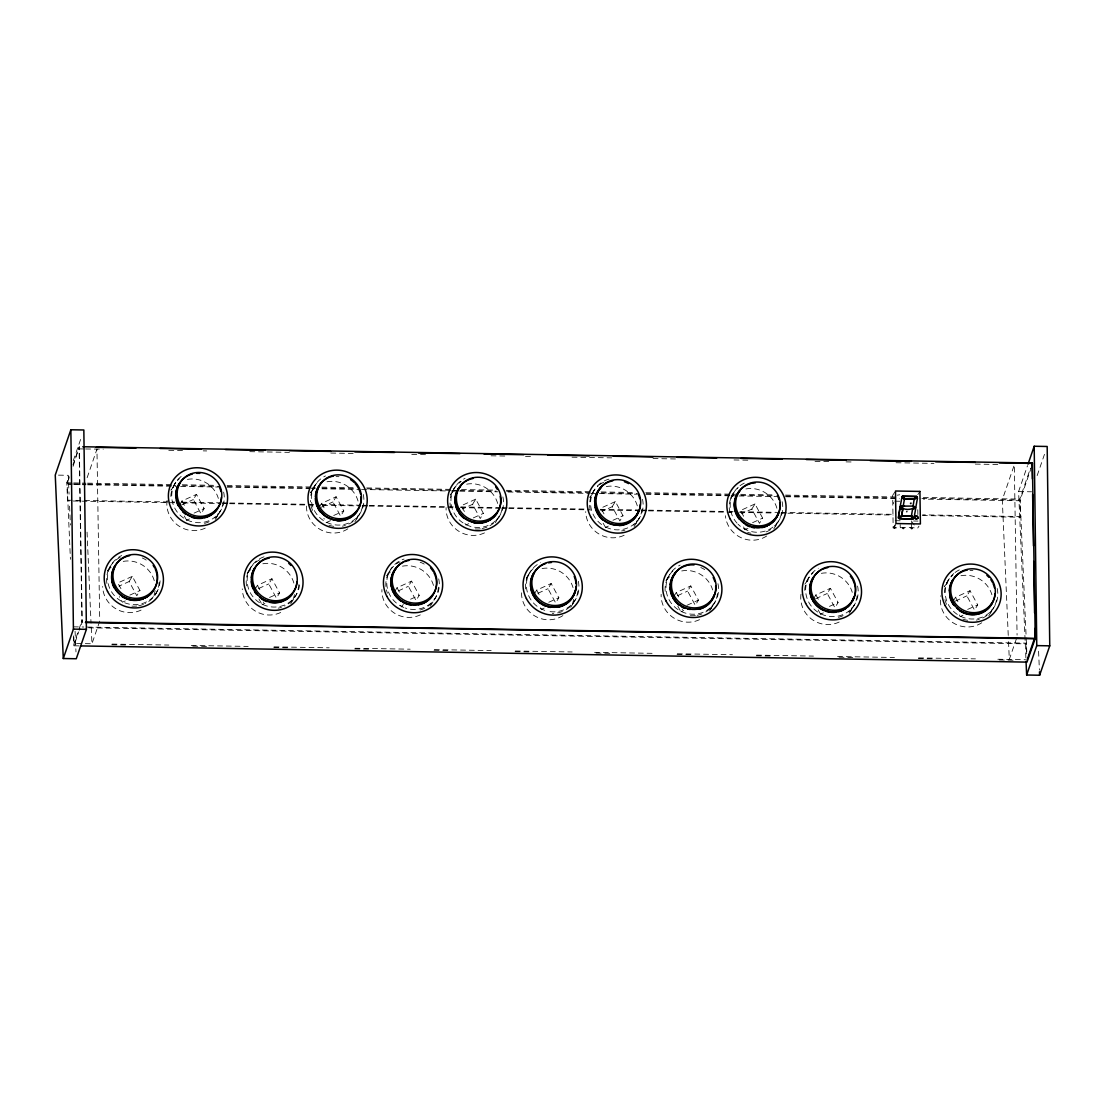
<?xml version="1.0" encoding="UTF-8"?>
<svg xmlns="http://www.w3.org/2000/svg" width="1105" height="1105" viewBox="0 0 1105 1105"><rect width="100%" height="100%" fill="white"/><g stroke="black" fill="none" stroke-linecap="round" stroke-linejoin="round"><path stroke-width="0.75" stroke-dasharray="5 3.75" d="M73.248 460.744L81.618 436.461M174.438 502.747L67.585 500.924L66.783 482.788L69.021 476.296M72.93 464.943L79.339 446.682L82.226 622.046L79.284 630.251M69.284 477.401L66.866 484.446L72.032 484.543M73.11 466.31L79.077 447.097L81.963 622.46L81.894 620.817L73.855 644.146L79.035 644.229M67.585 500.924L67.833 500.206L174.673 502.043M87.129 477.705L96.95 449.183L99.712 619.394M79.104 645.886L73.938 645.803L78.759 631.798M99.74 621.12L91.95 643.745L91.121 624.85M1025.882 657.876L1018.589 491.573L1027.512 465.675M922.385 515.552L1020.619 517.237L1019.818 499.101L1030.44 468.271M1031.6 466.766L1019.901 500.758L923.379 499.115M1020.619 517.237L1020.868 516.518L922.634 514.833M1037.153 475.606L1045.51 451.337M1016.531 638.441L1009.307 659.436L1008.326 637.115M1026.6 653.815L1026.407 643.138L85.444 627.032M895.285 525.234L894.125 528.494L896.583 525.994M895.133 528.245L894.843 527.237L893.835 527.486M903.517 528.383C900.727 524.571 903.241 532.928 904.967 526.132M911.887 528.522C909.097 524.709 911.625 533.066 913.352 526.284M107.544 570.884L111.633 564.227M175.819 482.236L170.944 490.192A26.548 25.567 31.5 0 1 175.35 485.164M129.133 581.534L132.31 576.354L139.976 590.567L136.799 595.747L129.133 581.534L118.967 586.161M179.59 504.861L181.966 500.979L196.497 494.377L204.163 508.59L200.986 513.756L193.32 499.543L196.497 494.377M184.273 515.994L186.621 520.206L188.209 517.623M155.045 594.987L155.985 593.454M215.282 519.405L220.157 511.463M247.175 573.274L249.537 569.434M250.324 568.15L251.263 566.616M315.436 484.639L310.56 492.581A26.548 25.567 31.5 0 1 314.98 487.554M255.02 589.227L257.41 585.36L271.927 578.744L279.606 592.957L276.43 598.137L268.764 583.923L271.927 578.744M319.207 507.25L321.596 503.369L336.113 496.767L343.779 510.98L340.602 516.146L332.937 501.932L336.113 496.767M258.929 598.965L262.051 604.587L263.639 601.99M290.726 603.786L295.601 595.844M354.898 521.795L359.774 513.853M386.791 575.664L390.88 569.006M455.067 487.029L450.177 494.971A26.548 25.567 31.5 0 1 454.597 489.943M394.651 591.617L397.026 587.75L411.557 581.133L419.223 595.346L416.046 600.526L408.38 586.313L411.557 581.133M403.27 604.38L401.681 606.976L400.107 604.159M472.553 504.322L475.73 499.156L483.41 513.369L480.233 518.535L472.553 504.322L462.387 508.949M430.342 606.175L435.218 598.233M498.466 517.775L499.405 516.242M526.408 578.053L530.497 571.396M594.683 489.418L589.808 497.361A26.548 25.567 31.5 0 1 594.214 492.333M534.268 594.007L536.643 590.139L551.174 583.523L558.84 597.736L555.663 602.916L547.997 588.703L551.174 583.523M612.184 506.712L615.361 501.546L623.027 515.759L619.85 520.925L612.184 506.712L602.018 511.339M603.137 523.162L605.485 527.375L607.059 524.792M570.746 607.28L573.896 602.156M634.146 526.574L639.022 518.632M666.025 580.457L670.113 573.785M730.999 497.181L734.3 491.808M673.884 596.396L676.274 592.529L690.791 585.926L698.457 600.126L695.294 605.305L687.614 591.092L690.791 585.926M677.793 606.134L680.915 611.756L682.503 609.159M751.801 509.101L754.977 503.935L762.643 518.148L759.467 523.314L751.801 509.101L741.635 513.728M743.541 526.961L745.102 529.765L746.69 527.182M709.576 610.955L714.465 603.012M773.762 528.963L778.638 521.021M806.443 581.562L809.744 576.175M813.515 598.786L815.891 594.918L830.421 588.316L838.087 602.529L834.91 607.695L827.244 593.482L830.421 588.316M818.197 609.919L820.532 614.145L822.12 611.548M849.206 613.344L854.082 605.402M949.361 578.564L944.485 586.506A26.548 25.567 31.5 0 1 948.891 581.492M953.132 601.175L955.507 597.308L970.038 590.705L977.704 604.918L974.527 610.084L966.861 595.871L970.038 590.705M988.823 615.734L993.699 607.791M894.801 492.098L892.674 495.358L893.158 527.9L911.445 527.472L917.578 528.314L918.987 526.132M893.158 527.9L895.975 523.535M917.813 494.695L919.926 491.421M906.28 511.021L906.818 512.278L907.329 511.049M893.738 502.43L893.6 503.576M181.703 504.833L193.32 499.543M132.31 576.354L117.793 582.957L121.702 589.987M321.32 507.223L332.937 501.932M258.584 588.551L268.764 583.923M475.73 499.156L461.213 505.759L465.909 514.184M398.214 590.94L408.38 586.313M615.361 501.546L600.83 508.148L605.526 516.587M537.831 593.33L547.997 588.703M754.977 503.935L740.447 510.538L745.143 518.977M677.448 595.719L687.614 591.092M815.614 598.758L827.244 593.482M955.245 601.148L966.861 595.871M194.107 513.093L204.163 508.59M186.621 520.206L189.494 518.922M129.92 595.084L139.976 590.567M125.307 600.899L122.434 602.197L119.312 596.562M333.724 515.483L343.779 510.98M330.547 520.662L326.237 522.596L323.889 518.383M269.537 597.474L279.606 592.957M262.051 604.587L264.924 603.289M473.341 517.886L483.41 513.369M468.727 523.701L465.854 524.986L463.506 520.773M410.604 599.214L419.223 595.346M612.971 520.275L623.027 515.759M605.485 527.375L608.358 526.091M548.784 602.253L558.84 597.736M544.171 608.068L541.298 609.366L538.95 605.139M752.588 522.665L762.643 518.148M745.102 529.765L747.975 528.48M686.965 605.291L698.457 600.126M680.915 611.756L683.788 610.457M829.454 606.396L838.087 602.529M820.532 614.145L823.405 612.847M967.649 609.421L977.704 604.918M963.035 615.236L960.162 616.535L957.814 612.308M897.232 495.192L899.746 494.75M79.104 448.879L83.98 448.962M85.596 448.989L103.276 449.155M168.775 450.288L182.56 450.522M203.237 450.868L206.69 450.937M249.771 451.669L289.4 452.346M330.768 453.05L353.172 453.437M411.764 454.445L425.549 454.68M491.048 455.799L506.56 456.061M525.51 456.393L532.403 456.503M572.045 457.18L611.687 457.871M653.041 458.575L675.445 458.962M734.038 459.956L747.823 460.191M815.034 461.351L828.833 461.586M846.057 461.876L852.95 462.001M896.045 462.733L933.96 463.382M975.314 464.086L999.445 464.501M58.496 475.136L68.234 475.302L69.062 494.17M1018.589 491.573L1031.587 491.794M66.783 482.788L71.963 482.885M73.676 482.913L85.748 483.12M87.475 483.147L171.91 484.598M182.256 484.764L216.718 485.357M227.064 485.537L314.953 487.043M321.845 487.153L354.595 487.719M366.653 487.927L451.102 489.377M461.448 489.543L494.184 490.109M506.256 490.316L590.692 491.766M601.037 491.932L635.513 492.526M645.845 492.706L730.295 494.156M732.021 494.184L738.914 494.294M740.626 494.322L775.102 494.916M785.448 495.095L899.18 497.043M923.31 497.457L1019.818 499.101M72.281 483.824L67.101 483.741L70.416 559.296M73.593 483.852L86.066 484.059M87.792 484.087L175.681 485.592M182.574 485.717L218.762 486.338M227.381 486.476L310.104 487.899M311.831 487.927L315.27 487.982M322.163 488.106L354.912 488.659M366.971 488.866L451.42 490.316M453.147 490.344L458.313 490.427M460.039 490.468L496.228 491.076M506.573 491.255L591.009 492.706M601.355 492.885L637.544 493.507M646.163 493.645L730.612 495.095M740.958 495.275L775.42 495.855M785.766 496.035L899.498 497.982M921.902 498.369L1020.136 500.054L1026.849 653.11M73.759 484.57L85.817 484.777M87.544 484.805L178.886 486.366M180.598 486.393L218.514 487.043M227.133 487.195L309.856 488.603M311.582 488.631L315.022 488.7M321.928 488.811L359.843 489.46M361.556 489.487L449.459 490.993M451.172 491.021L458.064 491.145M459.791 491.173L497.706 491.822M508.051 492.001L589.048 493.382M590.774 493.41L597.667 493.534M599.393 493.562L637.309 494.211M645.914 494.363L730.364 495.8M732.09 495.841L737.256 495.924M738.983 495.952L776.898 496.601M785.517 496.753L899.263 498.7M894.898 501.173L899.843 501.256M181.565 502.153L221.207 502.83M222.934 502.858L228.1 502.955M229.826 502.982L314.276 504.433M321.168 504.543L360.81 505.22M362.523 505.247L367.703 505.344M369.415 505.372L453.865 506.822M460.757 506.933L500.399 507.609M502.126 507.637L507.292 507.734M509.018 507.761L588.288 509.115M600.36 509.322L639.988 509.999M641.715 510.027L646.881 510.123M648.607 510.151L727.891 511.505M729.604 511.532L733.057 511.601M739.949 511.712L779.591 512.389M781.304 512.416L893.337 514.336M183.043 502.899L220.959 503.549M222.685 503.576L227.851 503.659M229.578 503.687L315.754 505.165M322.646 505.289L360.562 505.938M362.288 505.966L367.454 506.049M369.18 506.076L453.616 507.527M460.509 507.651L500.151 508.328M501.877 508.355L507.043 508.438M508.77 508.466L589.766 509.861M600.112 510.04L639.754 510.717M641.466 510.745L646.646 510.828M648.359 510.855L732.808 512.306M739.701 512.43L774.177 513.01M781.069 513.134L786.235 513.217M787.962 513.245L893.089 515.054M895.188 520.69L900.133 520.773L900.23 527.278M911.445 527.472L911.349 520.966L917.951 521.077M73.372 626.825L83.718 627.005M88.649 627.806L1026.172 643.856M90.32 643.718L74.104 643.428L73.731 634.85M112.019 644.077L168.885 645.058M191.289 645.444L248.169 646.411M274.012 646.853L329.166 647.806M355.023 648.248L410.162 649.188M434.293 649.602L491.173 650.569M515.289 650.983L572.169 651.964M594.573 652.337L653.166 653.345M677.296 653.759L732.435 654.699M756.566 655.113L813.446 656.094M837.562 656.508L894.442 657.475M918.573 657.889L975.439 658.856M997.843 659.243L1025.523 659.726M111.771 644.795L125.556 645.03M192.781 646.176L206.566 646.411M273.778 647.571L287.562 647.806M354.774 648.953L368.559 649.188M434.044 650.306L449.555 650.583M515.054 651.701L530.552 651.964M596.051 653.083L609.836 653.317M677.047 654.478L690.832 654.713M756.317 655.831L771.829 656.094M839.04 657.24L852.839 657.475M918.324 658.608L933.836 658.87M999.321 659.989L1013.105 660.224M911.349 520.966L914.236 524.999M955.507 597.308L959.416 604.325M815.891 594.918L819.8 601.935M676.274 592.529L680.183 599.545M536.643 590.139L540.566 597.156M397.026 587.75L400.162 593.371M321.596 503.369L325.505 510.399M257.41 585.36L260.531 590.982M181.966 500.979L185.875 508.01M1038.576 651.232L1039.404 670.1M1008.243 635.403L1002.304 499.75L1014.307 464.887L1017.07 635.099M87.046 532.127L91.038 623.137M69.587 506.159L70.416 525.027M75.071 631.314L75.983 651.895M73.496 635.845L73.938 645.803M917.785 509.695L917.854 514.571M642.516 499.28A26.548 25.567 31.5 0 1 631.922 525.676A26.548 25.567 31.5 0 1 602.722 525.345M601.59 524.557A26.548 25.567 31.5 0 1 590.94 498.852A26.548 25.567 31.5 0 1 609.504 478.976M624.118 535.276A26.548 25.567 31.5 0 1 585.691 511.656M606.286 486.559A26.548 25.567 31.5 0 1 637.64 507.223M637.046 520.566A26.548 25.567 31.5 0 1 635.803 523.673M642.046 509.225A26.548 25.567 31.5 0 1 633.676 525.179M624.905 530.124A26.548 25.567 31.5 0 1 621.604 530.952M590.25 510.289A26.548 25.567 31.5 0 1 589.656 503.562M589.78 501.891A26.548 25.567 31.5 0 1 598.15 485.924M599.449 484.874A26.548 25.567 31.5 0 1 603.772 482.236M502.899 496.891A26.548 25.567 31.5 0 1 485.136 526.533A26.548 25.567 31.5 0 1 452.94 510.717A26.548 25.567 31.5 0 1 465.095 478.327M484.487 532.886A26.548 25.567 31.5 0 1 446.089 507.582M466.669 484.17A26.548 25.567 31.5 0 1 498.024 504.833M497.43 518.176A26.548 25.567 31.5 0 1 495.399 522.776M502.181 508.507A26.548 25.567 31.5 0 1 489.916 525.704M486.891 527.154A26.548 25.567 31.5 0 1 481.973 528.563M480.302 528.825A26.548 25.567 31.5 0 1 475.15 528.936M450.633 507.899A26.548 25.567 31.5 0 1 450.011 502.858M450.398 497.816A26.548 25.567 31.5 0 1 461.213 481.504M223.652 492.112A26.548 25.567 31.5 0 1 206.98 521.422A26.548 25.567 31.5 0 1 174.673 508.01A26.548 25.567 31.5 0 1 182.919 475.191M205.254 528.107A26.548 25.567 31.5 0 1 177.574 525.11A26.548 25.567 31.5 0 1 167.228 499.46M187.422 479.39A26.548 25.567 31.5 0 1 218.348 498.41M218.182 513.397A26.548 25.567 31.5 0 1 216.152 517.996M223.182 502.057A26.548 25.567 31.5 0 1 214.812 518.01M209.19 521.698A26.548 25.567 31.5 0 1 202.74 523.784M170.792 496.394A26.548 25.567 31.5 0 1 179.286 478.755M782.133 501.67A26.548 25.567 31.5 0 1 774.232 526.049M772.934 527.099A26.548 25.567 31.5 0 1 738.043 524.226M737.09 523.218A26.548 25.567 31.5 0 1 738.72 486.78M740.019 485.73A26.548 25.567 31.5 0 1 744.342 483.106M766.677 536.008A26.548 25.567 31.5 0 1 725.405 515.745M730.391 498.396A26.548 25.567 31.5 0 1 733.831 494.722M745.903 488.949A26.548 25.567 31.5 0 1 777.257 509.612M776.663 522.955A26.548 25.567 31.5 0 1 775.42 526.063M781.415 513.286A26.548 25.567 31.5 0 1 773.293 527.568M770.613 529.599A26.548 25.567 31.5 0 1 762.878 532.983M750.972 533.232A26.548 25.567 31.5 0 1 747.629 532.32M729.866 512.692A26.548 25.567 31.5 0 1 737.767 488.313M336.072 476.656A22.556 21.713 31.5 0 1 338.986 476.697M363.283 494.501A26.548 25.567 31.5 0 1 349.746 522.555A26.548 25.567 31.5 0 1 318.226 516.049M317.107 514.737A26.548 25.567 31.5 0 1 325.478 475.937M347.813 528.839A26.548 25.567 31.5 0 1 320.091 529.419A26.548 25.567 31.5 0 1 306.472 505.192M327.039 481.78A26.548 25.567 31.5 0 1 358.393 502.444M357.799 515.786A26.548 25.567 31.5 0 1 356.556 518.894M362.564 506.118A26.548 25.567 31.5 0 1 354.429 520.4M353.13 521.463A26.548 25.567 31.5 0 1 342.357 526.173M333.821 526.353A26.548 25.567 31.5 0 1 328.765 525.151M312.618 510.386A26.548 25.567 31.5 0 1 310.394 500.454M310.781 495.427A26.548 25.567 31.5 0 1 318.917 481.145M969.997 570.594A22.556 21.713 31.5 0 1 972.911 570.636M997.193 588.44A26.548 25.567 31.5 0 1 983.671 616.493A26.548 25.567 31.5 0 1 952.151 609.988M951.032 608.675A26.548 25.567 31.5 0 1 953.767 573.55M955.079 572.501A26.548 25.567 31.5 0 1 959.389 569.862M981.737 622.778A26.548 25.567 31.5 0 1 952.524 622.447A26.548 25.567 31.5 0 1 940.769 595.788M960.963 575.719A26.548 25.567 31.5 0 1 991.889 594.739M991.724 609.725A26.548 25.567 31.5 0 1 990.481 612.833M996.475 600.056A26.548 25.567 31.5 0 1 988.353 614.339M987.055 615.388A26.548 25.567 31.5 0 1 976.281 620.112M967.731 620.292A26.548 25.567 31.5 0 1 962.69 619.076M946.529 604.325A26.548 25.567 31.5 0 1 944.927 599.449M944.333 592.708A26.548 25.567 31.5 0 1 952.828 575.083M857.577 586.051A26.548 25.567 31.5 0 1 840.353 615.526A26.548 25.567 31.5 0 1 808.087 600.913A26.548 25.567 31.5 0 1 818.28 568.246M839.165 622.046A26.548 25.567 31.5 0 1 811.484 619.049A26.548 25.567 31.5 0 1 801.139 593.399M804.868 584.117A26.548 25.567 31.5 0 1 809.274 579.103M821.346 573.329A26.548 25.567 31.5 0 1 852.273 592.349M852.107 607.336A26.548 25.567 31.5 0 1 850.077 611.921M857.107 595.982A26.548 25.567 31.5 0 1 848.723 611.949M843.101 615.637A26.548 25.567 31.5 0 1 836.665 617.723M804.702 590.319A26.548 25.567 31.5 0 1 813.211 572.694M700.791 567.556A22.556 21.713 31.5 0 1 704.7 569.628M717.96 583.661A26.548 25.567 31.5 0 1 700.197 613.289A26.548 25.567 31.5 0 1 668 597.474A26.548 25.567 31.5 0 1 680.155 565.083M699.548 619.656A26.548 25.567 31.5 0 1 661.149 594.352M666.205 580.374A26.548 25.567 31.5 0 1 669.658 576.713M681.73 570.94A26.548 25.567 31.5 0 1 712.656 589.96M712.476 604.946A26.548 25.567 31.5 0 1 710.46 609.532M717.477 593.592A26.548 25.567 31.5 0 1 703.484 613.247M701.937 613.924A26.548 25.567 31.5 0 1 697.034 615.333M695.349 615.596A26.548 25.567 31.5 0 1 690.197 615.692M665.169 591.313A26.548 25.567 31.5 0 1 673.594 570.304M578.329 581.271A26.548 25.567 31.5 0 1 546.409 610.885M544.765 610.374A26.548 25.567 31.5 0 1 526.477 587.39A26.548 25.567 31.5 0 1 540.538 562.694M562.873 615.609A26.548 25.567 31.5 0 1 535.152 616.176A26.548 25.567 31.5 0 1 521.532 591.962M526.588 577.984A26.548 25.567 31.5 0 1 528.812 575.456M542.099 568.55A26.548 25.567 31.5 0 1 573.025 587.57M573.675 599.297A26.548 25.567 31.5 0 1 571.616 605.651M577.86 591.203A26.548 25.567 31.5 0 1 563.868 610.858M562.321 611.535A26.548 25.567 31.5 0 1 552.293 613.385M525.538 588.924A26.548 25.567 31.5 0 1 533.977 567.915M420.176 562.252A22.556 21.713 31.5 0 1 424.196 564.075M438.713 578.882A26.548 25.567 31.5 0 1 405.148 607.985M403.85 607.515A26.548 25.567 31.5 0 1 386.764 582.639A26.548 25.567 31.5 0 1 404.057 559.047M420.314 614.877A26.548 25.567 31.5 0 1 381.916 589.573M386.971 575.595A26.548 25.567 31.5 0 1 390.41 571.934M402.482 566.161A26.548 25.567 31.5 0 1 433.837 586.824M438.367 587.142A26.548 25.567 31.5 0 1 417.801 610.554M387.413 593.164A26.548 25.567 31.5 0 1 386.446 589.89M385.921 586.534A26.548 25.567 31.5 0 1 399.969 561.837M299.565 584.904A26.548 25.567 31.5 0 1 273.999 607.073A26.548 25.567 31.5 0 1 247.451 584.296A26.548 25.567 31.5 0 1 266.084 556.188M280.684 612.488A26.548 25.567 31.5 0 1 242.271 588.855M247.354 573.205A26.548 25.567 31.5 0 1 250.794 569.545M262.866 563.771A26.548 25.567 31.5 0 1 294.22 584.435M294.441 594.518A26.548 25.567 31.5 0 1 292.369 600.871M298.751 584.752A26.548 25.567 31.5 0 1 284.62 606.079M281.485 607.322A26.548 25.567 31.5 0 1 278.184 608.164M246.512 585.843A26.548 25.567 31.5 0 1 260.352 559.448M142.296 557.997A22.556 21.713 31.5 0 1 146.219 560.069M160.073 580.829A26.548 25.567 31.5 0 1 119.685 600.153A26.548 25.567 31.5 0 1 121.674 555.525M141.067 610.098A26.548 25.567 31.5 0 1 102.654 586.465M107.724 570.815A26.548 25.567 31.5 0 1 111.177 567.155M123.249 561.381A26.548 25.567 31.5 0 1 154.59 582.045M155.059 590.457A26.548 25.567 31.5 0 1 152.752 598.482M159.134 582.363A26.548 25.567 31.5 0 1 145.004 603.675M143.457 604.352A26.548 25.567 31.5 0 1 138.553 605.775M136.868 606.023A26.548 25.567 31.5 0 1 131.716 606.134M106.881 583.454A26.548 25.567 31.5 0 1 120.735 557.058M910.161 503.162C911.045 505.98 912.426 501.214 910.161 503.162"/><path stroke-width="1.5" d="M916.459 519.019L914.747 517.927L915.589 515.966M915.534 518.922L914.733 517.085M901.721 515.206L902.757 509.336L899.981 507.83L898.517 517.527M899.981 507.83L898.337 517.817M900.05 507.015L902.136 496.463L904.36 499.64L903.296 505.607L900.05 507.015L903.393 505.455M913.725 518.646L911.514 515.469L912.468 509.654L915.796 507.941L913.973 518.328M917.44 498.245L915.81 507.444L913.117 505.772L914.056 500.054L917.261 497.043L917.343 498.396L917.261 497.043M918.075 517.416L917.785 518.369L917.578 516.256L915.893 515.952M70.858 429.762L55.25 475.081L63.289 658.525L76.273 658.746L86.411 629.339L83.842 429.983L70.858 429.762L73.413 629.118L63.289 658.525M1028.064 464.059L1034.197 446.254L1047.181 446.475L1049.75 645.831L1039.625 675.238L1026.642 675.017L1026.034 661.301M1032.139 465.191L1032.374 462.995L82.778 446.738M1027.139 659.754L1034.377 638.745M1032.374 462.995L1035.261 638.359L1026.973 662.116L80.831 645.914M1026.642 675.017L1036.766 645.61L1034.197 446.254M902.136 496.463L904.36 499.64M902.909 496.269L916.57 496.463L902.909 496.269L904.981 499.129L913.586 499.267L916.57 496.463M904.981 499.129L913.586 499.267M901.058 507.513L904.415 505.952L901.058 507.513C905.05 510.109 910.548 509.958 914.553 507.596L912.122 506.09L904.318 506.104M902.757 509.336L901.818 515.054L898.503 518.107M899.318 518.659L912.965 518.839L910.893 515.994L902.426 515.842L899.318 518.659L912.385 518.949M902.426 515.842L910.796 516.132L912.965 518.839M911.514 515.469L913.821 518.507M916.404 515.759L917.993 517.554M917.868 518.217L916.791 519.115M96.315 447.387L135.956 448.064M160.073 448.478L201.442 449.183M225.572 449.597L265.2 450.274M289.33 450.688L330.699 451.406M354.829 451.807L394.457 452.498M418.588 452.898L459.942 453.616M484.073 454.031L523.715 454.708M547.845 455.122L589.2 455.826M613.33 456.241L652.972 456.918M677.103 457.332L716.731 458.009M740.861 458.423L782.23 459.127M806.346 459.542L845.988 460.219M870.118 460.633L911.473 461.338M935.604 461.752L975.245 462.429M999.376 462.843L1032.111 463.409L1032.374 478.935M85.665 622.115L1035.261 638.359M85.417 622.529L1034.998 638.773L1034.833 628.469M73.413 629.118L86.411 629.339M1036.766 645.61L1049.75 645.831M899.788 508.12L902.661 509.488M903.006 496.131L905.078 498.977M1039.474 671.812L1039.625 675.238M1034.929 637.129L1034.998 638.773M1032.623 494.418L1033.479 545.967M1033.727 561.437L1034.584 612.999M640.278 504.502A22.915 22.072 31.5 0 1 618.607 525.082A22.915 22.072 31.5 0 1 595.125 504.944A22.915 22.072 31.5 0 1 612.709 480.855M624.436 481.752A22.915 22.072 31.5 0 1 628.538 483.603M638.372 494.488A22.915 22.072 31.5 0 1 639.767 498.687M638.552 510.662A22.556 21.713 31.5 0 1 614.104 524.972A22.556 21.713 31.5 0 1 594.932 503.093M594.946 501.67A22.556 21.713 31.5 0 1 601.134 487.65M638.897 510.786A22.915 22.072 31.5 0 1 619.228 525.635M602.667 519.958A22.915 22.072 31.5 0 1 597.128 512.982M596.493 511.656A22.915 22.072 31.5 0 1 595.112 507.457M594.587 501.642A22.915 22.072 31.5 0 1 601.935 486.421M500.151 496.297A22.915 22.072 31.5 0 1 482.899 522.32A22.915 22.072 31.5 0 1 455.84 504.488A22.915 22.072 31.5 0 1 473.078 478.465M495.689 487.015A22.915 22.072 31.5 0 1 497.388 489.474M496.463 513.383A22.556 21.713 31.5 0 1 464.432 518.231A22.556 21.713 31.5 0 1 460.536 486.297M496.767 513.576A22.915 22.072 31.5 0 1 473.7 522.789M464.224 518.507A22.915 22.072 31.5 0 1 459.058 513.148M457.511 510.593A22.915 22.072 31.5 0 1 455.854 506.477M455.481 505.068A22.915 22.072 31.5 0 1 458.506 488.355M221.414 497.333A22.915 22.072 31.5 0 1 200.24 517.9A22.915 22.072 31.5 0 1 176.413 498.742A22.915 22.072 31.5 0 1 192.408 474.004M196.773 473.341A22.915 22.072 31.5 0 1 199.743 473.368M219.522 487.319A22.915 22.072 31.5 0 1 220.903 491.518M217.229 508.604A22.556 21.713 31.5 0 1 203.223 517.775M201.801 517.983A22.556 21.713 31.5 0 1 187.657 515.068M186.4 514.295A22.556 21.713 31.5 0 1 179.562 483.783M217.533 508.797A22.915 22.072 31.5 0 1 204.743 517.803M201.856 518.342A22.915 22.072 31.5 0 1 191.579 517.223M186.206 514.585A22.915 22.072 31.5 0 1 182.698 511.767M178.278 505.814A22.915 22.072 31.5 0 1 176.248 500.289M175.792 497.388A22.915 22.072 31.5 0 1 179.259 483.576M779.66 502.513A22.915 22.072 31.5 0 1 761.663 527.182A22.915 22.072 31.5 0 1 735.198 509.737A22.915 22.072 31.5 0 1 750.889 483.562M752.325 483.244A22.915 22.072 31.5 0 1 755.254 482.899M777.354 495.537A22.915 22.072 31.5 0 1 779.025 499.653M778.169 513.052A22.556 21.713 31.5 0 1 751.566 526.878M750.157 526.45A22.556 21.713 31.5 0 1 735.585 498.452M736.068 497.112A22.556 21.713 31.5 0 1 739.77 491.09M778.514 513.176A22.915 22.072 31.5 0 1 768.638 525.207M767.353 525.87A22.915 22.072 31.5 0 1 761.787 527.679M754.411 527.831A22.915 22.072 31.5 0 1 751.483 527.223M750.06 526.781A22.915 22.072 31.5 0 1 745.958 524.93M739.19 519.129A22.915 22.072 31.5 0 1 739.494 490.841M360.976 496.808A22.915 22.072 31.5 0 1 341.335 520.206A22.915 22.072 31.5 0 1 316.03 501.131A22.915 22.072 31.5 0 1 333.461 476.075M350.561 479.598A22.915 22.072 31.5 0 1 354.07 482.415M355.106 483.493A22.915 22.072 31.5 0 1 360.52 493.907M356.846 510.993A22.556 21.713 31.5 0 1 331.307 519.281M329.925 518.77A22.556 21.713 31.5 0 1 319.193 486.172M357.15 511.187A22.915 22.072 31.5 0 1 348.489 518.701M347.163 519.281A22.915 22.072 31.5 0 1 337.025 520.814M320.326 511.96A22.915 22.072 31.5 0 1 317.895 508.203M317.259 506.877A22.915 22.072 31.5 0 1 316.237 504.087M315.864 502.678A22.915 22.072 31.5 0 1 315.339 498.314M315.353 496.863A22.915 22.072 31.5 0 1 318.889 485.965M319.718 484.805A22.915 22.072 31.5 0 1 321.638 482.623M994.956 593.661A22.915 22.072 31.5 0 1 973.284 614.242A22.915 22.072 31.5 0 1 949.803 594.103A22.915 22.072 31.5 0 1 967.386 570.014M986.876 575.346A22.915 22.072 31.5 0 1 989.016 577.432M990.881 579.766A22.915 22.072 31.5 0 1 992.414 582.307M993.064 583.633A22.915 22.072 31.5 0 1 994.445 587.846M992.18 602.46A22.556 21.713 31.5 0 1 978.174 613.786M976.765 614.09A22.556 21.713 31.5 0 1 956.488 607.847M954.527 605.678A22.556 21.713 31.5 0 1 953.104 580.111M992.497 602.612A22.915 22.072 31.5 0 1 978.284 614.131M976.848 614.449A22.915 22.072 31.5 0 1 959.748 610.913M953.353 604.684A22.915 22.072 31.5 0 1 949.789 596.603M949.264 590.788A22.915 22.072 31.5 0 1 952.8 579.904M854.828 585.457A22.915 22.072 31.5 0 1 839.966 610.899A22.915 22.072 31.5 0 1 812.106 598.288A22.915 22.072 31.5 0 1 820.905 570.097M822.203 569.42A22.915 22.072 31.5 0 1 827.769 567.625M850.367 576.175A22.915 22.072 31.5 0 1 852.079 578.633M852.798 579.918A22.915 22.072 31.5 0 1 854.455 584.034M850.325 603.689A22.556 21.713 31.5 0 1 837.148 611.7M835.725 611.921A22.556 21.713 31.5 0 1 813.625 601.493A22.556 21.713 31.5 0 1 813.487 577.722M853.613 597.432A22.556 21.713 31.5 0 1 851.886 601.327M850.615 603.91A22.915 22.072 31.5 0 1 847.645 607.073M846.527 607.985A22.915 22.072 31.5 0 1 838.654 611.742M835.781 612.267A22.915 22.072 31.5 0 1 825.49 611.162M824.095 610.637A22.915 22.072 31.5 0 1 812.921 601.051M812.189 599.753A22.915 22.072 31.5 0 1 810.531 595.636M810.172 594.214A22.915 22.072 31.5 0 1 813.183 577.514M853.958 597.543A22.915 22.072 31.5 0 1 852.204 601.507M715.653 585.968A22.915 22.072 31.5 0 1 696.495 609.311A22.915 22.072 31.5 0 1 670.901 591.244A22.915 22.072 31.5 0 1 686.716 565.539M688.139 565.235A22.915 22.072 31.5 0 1 694.037 564.917M713.181 577.528A22.915 22.072 31.5 0 1 714.838 581.644M713.996 595.043A22.556 21.713 31.5 0 1 697.531 609.311M690.266 609.463A22.556 21.713 31.5 0 1 687.379 608.869M685.984 608.441A22.556 21.713 31.5 0 1 675.597 573.067M714.341 595.153A22.915 22.072 31.5 0 1 699.037 609.352M684.478 608.247A22.915 22.072 31.5 0 1 681.771 606.921M679.285 605.278A22.915 22.072 31.5 0 1 672.572 597.363M671.937 596.037A22.915 22.072 31.5 0 1 670.017 587.473M670.141 584.573A22.915 22.072 31.5 0 1 675.321 572.832M576.106 586.493A22.915 22.072 31.5 0 1 543.84 604.656A22.915 22.072 31.5 0 1 538.107 567.818M539.226 566.92A22.915 22.072 31.5 0 1 545.677 563.564M548.522 562.846A22.915 22.072 31.5 0 1 551.45 562.5M574.199 576.465A22.915 22.072 31.5 0 1 576.037 583.578M571.092 598.91A22.556 21.713 31.5 0 1 547.762 606.479M546.367 606.051A22.556 21.713 31.5 0 1 534.24 572.943M574.365 592.653A22.556 21.713 31.5 0 1 571.907 597.764M572.21 597.957A22.915 22.072 31.5 0 1 564.835 604.794M563.55 605.471A22.915 22.072 31.5 0 1 557.984 607.267M550.608 607.432A22.915 22.072 31.5 0 1 547.679 606.825M546.257 606.383A22.915 22.072 31.5 0 1 542.154 604.532M540.884 603.744A22.915 22.072 31.5 0 1 530.925 589.435M530.469 586.548A22.915 22.072 31.5 0 1 533.936 572.735M575.415 589.96A22.915 22.072 31.5 0 1 572.97 596.728M435.964 578.288A22.915 22.072 31.5 0 1 420.632 603.869A22.915 22.072 31.5 0 1 392.855 590.222A22.915 22.072 31.5 0 1 403.339 562.252M404.665 561.672A22.915 22.072 31.5 0 1 408.905 560.456M430.536 567.873A22.915 22.072 31.5 0 1 433.215 571.465M433.934 572.749A22.915 22.072 31.5 0 1 435.591 576.865M432.29 595.374A22.556 21.713 31.5 0 1 404.679 602.847A22.556 21.713 31.5 0 1 391.764 577.017M392.165 575.65A22.556 21.713 31.5 0 1 396.35 568.288M432.594 595.567A22.915 22.072 31.5 0 1 418.367 604.877M410.991 605.043A22.915 22.072 31.5 0 1 408.063 604.435M406.626 603.993A22.915 22.072 31.5 0 1 402.538 602.142M401.267 601.355A22.915 22.072 31.5 0 1 394.057 593.868M393.325 592.584A22.915 22.072 31.5 0 1 391.667 588.468M391.308 587.045A22.915 22.072 31.5 0 1 391.419 576.921M391.819 575.539A22.915 22.072 31.5 0 1 396.073 568.053M296.858 581.713A22.915 22.072 31.5 0 1 275.186 602.294A22.915 22.072 31.5 0 1 251.691 582.155A22.915 22.072 31.5 0 1 269.275 558.066M288.778 563.398A22.915 22.072 31.5 0 1 290.919 565.484M291.844 594.131A22.556 21.713 31.5 0 1 284.151 600.374M282.839 600.94A22.556 21.713 31.5 0 1 259.482 596.893M257.368 594.849A22.556 21.713 31.5 0 1 254.744 591.313M254.026 590.042A22.556 21.713 31.5 0 1 255.006 568.15M292.134 594.352A22.915 22.072 31.5 0 1 284.317 600.692M282.977 601.272A22.915 22.072 31.5 0 1 269.896 602.391M267.009 601.603A22.915 22.072 31.5 0 1 261.65 598.965M256.139 593.938A22.915 22.072 31.5 0 1 254.44 591.479M253.073 588.868A22.915 22.072 31.5 0 1 251.236 581.769M251.277 577.404A22.915 22.072 31.5 0 1 254.703 567.956M155.335 569.296A22.915 22.072 31.5 0 1 142.338 598.799A22.915 22.072 31.5 0 1 112.793 583.122A22.915 22.072 31.5 0 1 129.658 555.677M153.153 565.429A22.915 22.072 31.5 0 1 154.7 567.97M153.043 590.581A22.556 21.713 31.5 0 1 122.213 596.286A22.556 21.713 31.5 0 1 115.39 565.76M153.346 590.788A22.915 22.072 31.5 0 1 144.686 598.302M143.36 598.882A22.915 22.072 31.5 0 1 140.556 599.794M139.12 600.098A22.915 22.072 31.5 0 1 122.02 596.576M114.091 587.805A22.915 22.072 31.5 0 1 112.061 582.266M111.619 579.379A22.915 22.072 31.5 0 1 115.086 565.567M919.926 491.421L895.506 491.007L895.975 523.535L920.396 523.963L919.926 491.421M598.551 511.063A22.556 21.713 31.5 0 0 637.184 513.991A22.556 21.713 31.5 0 0 619.325 479.694A22.556 21.713 31.5 0 0 598.551 511.063M590.581 516.587A29.918 28.813 31.5 0 0 641.825 520.483A29.918 28.813 31.5 0 0 618.151 474.998A29.918 28.813 31.5 0 0 590.581 516.587M458.92 508.673A22.556 21.713 31.5 0 0 497.568 511.601A22.556 21.713 31.5 0 0 479.708 477.305A22.556 21.713 31.5 0 0 458.92 508.673M450.964 514.198A29.918 28.813 31.5 0 0 502.209 518.093A29.918 28.813 31.5 0 0 478.52 472.609A29.918 28.813 31.5 0 0 450.964 514.198M179.687 503.894A22.556 21.713 31.5 0 0 218.32 506.822A22.556 21.713 31.5 0 0 200.461 472.526A22.556 21.713 31.5 0 0 179.687 503.894M171.717 509.419A29.918 28.813 31.5 0 0 222.961 513.314A29.918 28.813 31.5 0 0 199.287 467.829A29.918 28.813 31.5 0 0 171.717 509.419M738.168 513.452A22.556 21.713 31.5 0 0 776.801 516.38A22.556 21.713 31.5 0 0 758.942 482.084A22.556 21.713 31.5 0 0 738.168 513.452M730.198 518.977A29.918 28.813 31.5 0 0 781.456 522.872A29.918 28.813 31.5 0 0 757.768 477.388A29.918 28.813 31.5 0 0 730.198 518.977M319.304 506.283A22.556 21.713 31.5 0 0 357.937 509.212A22.556 21.713 31.5 0 0 340.091 474.915A22.556 21.713 31.5 0 0 319.304 506.283M311.334 511.808A29.918 28.813 31.5 0 0 362.592 515.704A29.918 28.813 31.5 0 0 338.904 470.219A29.918 28.813 31.5 0 0 311.334 511.808M953.228 600.208A22.556 21.713 31.5 0 0 991.862 603.15A22.556 21.713 31.5 0 0 974.002 568.854A22.556 21.713 31.5 0 0 953.228 600.208M945.258 605.747A29.918 28.813 31.5 0 0 996.503 609.642A29.918 28.813 31.5 0 0 972.828 564.144A29.918 28.813 31.5 0 0 945.258 605.747M813.598 597.819A22.556 21.713 31.5 0 0 852.245 600.761A22.556 21.713 31.5 0 0 834.386 566.464A22.556 21.713 31.5 0 0 813.598 597.819M805.642 603.358A29.918 28.813 31.5 0 0 856.886 607.253A29.918 28.813 31.5 0 0 833.198 561.754A29.918 28.813 31.5 0 0 805.642 603.358M673.981 595.429A22.556 21.713 31.5 0 0 712.615 598.371A22.556 21.713 31.5 0 0 694.769 564.075A22.556 21.713 31.5 0 0 673.981 595.429M666.025 600.968A29.918 28.813 31.5 0 0 717.269 604.863A29.918 28.813 31.5 0 0 693.581 559.365A29.918 28.813 31.5 0 0 666.025 600.968M534.364 593.04A22.556 21.713 31.5 0 0 572.998 595.982A22.556 21.713 31.5 0 0 555.138 561.685A22.556 21.713 31.5 0 0 534.364 593.04M526.394 598.579A29.918 28.813 31.5 0 0 577.653 602.474A29.918 28.813 31.5 0 0 553.964 556.975A29.918 28.813 31.5 0 0 526.394 598.579M394.747 590.65A22.556 21.713 31.5 0 0 433.381 593.592A22.556 21.713 31.5 0 0 415.521 559.296A22.556 21.713 31.5 0 0 394.747 590.65M386.778 596.189A29.918 28.813 31.5 0 0 438.022 600.084A29.918 28.813 31.5 0 0 414.347 554.586A29.918 28.813 31.5 0 0 386.778 596.189M255.117 588.261A22.556 21.713 31.5 0 0 293.764 591.203A22.556 21.713 31.5 0 0 275.905 556.906A22.556 21.713 31.5 0 0 255.117 588.261M247.161 593.799A29.918 28.813 31.5 0 0 298.405 597.695A29.918 28.813 31.5 0 0 274.717 552.196A29.918 28.813 31.5 0 0 247.161 593.799M115.5 585.871A22.556 21.713 31.5 0 0 154.134 588.813A22.556 21.713 31.5 0 0 136.288 554.517A22.556 21.713 31.5 0 0 115.5 585.871M107.544 591.41A29.918 28.813 31.5 0 0 158.788 595.305A29.918 28.813 31.5 0 0 135.1 549.807A29.918 28.813 31.5 0 0 107.544 591.41"/></g></svg>
